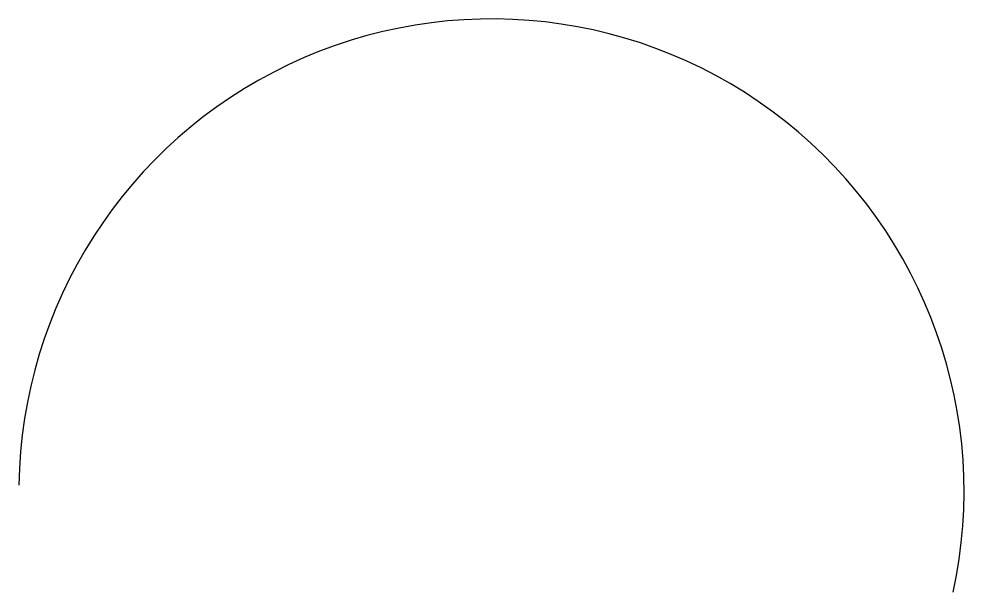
# Model space of a CAD drawing. Header units: millimetres. Extents: x -14.5 to 14.3, y -3 to 14.5.
import ezdxf

# ---------------------------------------------------------------- set-up
doc = ezdxf.new("R2010")
doc.units = ezdxf.units.MM
doc.layers.get('0').update_dxf_attribs({"lineweight": 25})

msp = doc.modelspace()

# ---------------------------------------------------------------- linework, layer by layer
msp.add_arc((-0.082, 0.07), 14.412, 347.7026, 179.2443)

doc.saveas('drawing.dxf')
